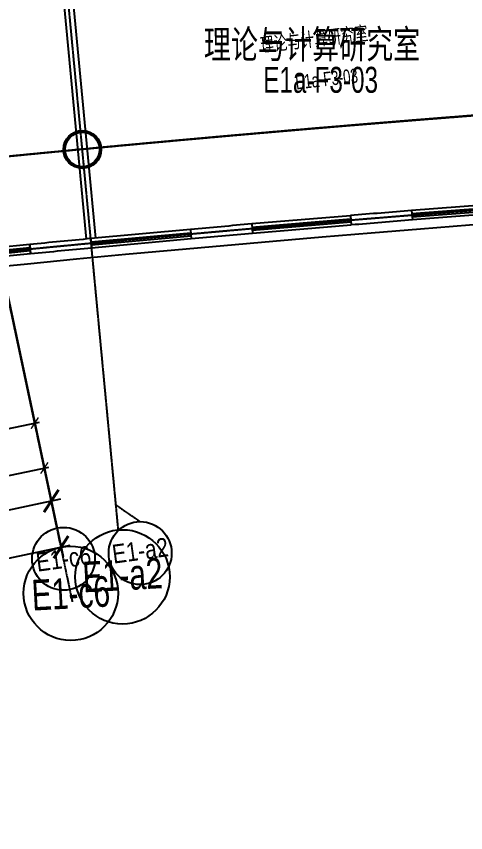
# Model space of a CAD drawing. Header units: millimetres. Extents: x -174040 to 151923, y -227569 to 142020.
# Drawn here: x -112588 to -103071, y -12088 to 5216 of the extents above; entities that cross this region are included whole.
import ezdxf
from ezdxf.enums import TextEntityAlignment as Align

# ---------------------------------------------------------------- set-up
doc = ezdxf.new("R2010")
doc.units = ezdxf.units.MM
doc.header["$LTSCALE"] = 5
doc.linetypes.add('E-RG-1F$0$$0$DOTE', pattern=[2.42, 2, -0.2, 0.02, -0.2])
doc.linetypes.add('XRE2$0$HIDDEN', pattern=[0.375, 0.25, -0.125])
for name, color, linetype in [('00外装饰面', 21, 'Continuous'), ('A—墙体', 7, 'Continuous'), ('A—文字索引', 40, 'Continuous'), ('A—轴线、尺寸', 1, 'Continuous'), ('A—门窗', 135, 'Continuous'), ('E-COLS-F3$0$0S-COLS-HATCH', 8, 'Continuous'), ('E-COLS-F3$0$0S-COLS-HATCH-I', 8, 'Continuous'), ('E-COLS-F3$0$0S-COLS-LINE', 4, 'Continuous'), ('E1-RI-3F$0$J-DOTE轴线', 1, 'Continuous'), ('I—平面—文字', 40, 'Continuous'), ('I—平面—文字（放大1：100）', 40, 'XRE2$0$HIDDEN'), ('轴线100', 1, 'Continuous')]:
    doc.layers.add(name, color=color, linetype=linetype)
doc.styles.add('ARIAL', font='arial.ttf')
doc.styles.add('XD2008', font='SIMYOU.TTF', dxfattribs={"width": 0.7})
doc.dimstyles.new('200', dxfattribs={"dimscale": 200, "dimtxt": 2.5, "dimasz": 2, "dimexe": 1, "dimexo": 1, "dimgap": 0.8, "dimtad": 1, "dimdec": 0, "dimdsep": 46, "dimtxsty": 'ARIAL', "dimblk1": 'ARCHTICK', "dimblk2": 'ARCHTICK', "dimsah": 1, "dimcen": -0.9, "dimdle": 1, "dimclrd": 256, "dimclre": 256, "dimclrt": 40, "dimaunit": 1, "dimadec": 0, "dimazin": 0, "dimtfac": 0.35, "dimtdec": 0, "dimtix": 1, "dimtmove": 2, "dimatfit": 3, "dimldrblk": 'ARCHTICK', "dimfxl": 0, "dimtvp": 0.8, "dimtolj": 1, "dimtzin": 0, "dimarcsym": 0})
doc.dimstyles.new('副本 100', dxfattribs={"dimscale": 100, "dimtxt": 2.5, "dimasz": 2, "dimexe": 1, "dimexo": 1, "dimgap": 0.8, "dimtad": 1, "dimdec": 0, "dimdsep": 46, "dimtxsty": 'ARIAL', "dimblk1": 'ARCHTICK', "dimblk2": 'ARCHTICK', "dimsah": 1, "dimcen": -0.9, "dimdle": 1, "dimclrd": 256, "dimclre": 256, "dimclrt": 40, "dimaunit": 1, "dimadec": 0, "dimazin": 0, "dimtfac": 0.35, "dimtdec": 0, "dimtix": 1, "dimtmove": 2, "dimatfit": 3, "dimldrblk": 'ARCHTICK', "dimfxl": 0, "dimtvp": 0.8, "dimtolj": 1, "dimtzin": 0, "dimarcsym": 0})

# ---------------------------------------------------------------- blocks, each defined once
blk = doc.blocks.new('_ArchTick')
at = {"color": 0, "linetype": 'ByBlock', "const_width": 0.15}
blk.add_lwpolyline([(-0.5, -0.5), (0.5, 0.5)], dxfattribs=at)
blk = doc.blocks.new('*D205')
at = {"layer": 'A—轴线、尺寸', "linetype": 'ByBlock', "lineweight": -2}
for p, q in [((-113662, 3513), (-111807, -5253)), ((-120664, 2787), (-118655, -6703)), ((-111652, -5016), (-116519, -6046)), ((-118892, -6549), (-118287, -6421))]:
    blk.add_line(p, q, dxfattribs=at)
at = {"layer": 'Defpoints', "color": 0, "linetype": 'ByBlock'}
for p in [(-113704, 3708), (-120705, 2982), (-111848, -5058)]:
    blk.add_point(p, dxfattribs=at)
at = {"layer": 'A—轴线、尺寸', "linetype": 'ByBlock', "lineweight": -2, "xscale": 400, "yscale": 400, "zscale": 400}
for p, rotation in [((-111848, -5058), 11.95264845949663), ((-118696, -6507), 191.9526484594966)]:
    blk.add_blockref('_ArchTick', p, dxfattribs=dict(at, rotation=rotation))
at = {"layer": 'A—轴线、尺寸', "color": 40, "linetype": 'ByBlock', "insert": (-117456, -5983), "char_height": 500, "attachment_point": 5, "rotation": 11.9526, "style": 'ARIAL'}
blk.add_mtext('\\A1;7000', dxfattribs=at)
blk = doc.blocks.new('*D250')
at = {"layer": 'A—轴线、尺寸', "linetype": 'ByBlock', "lineweight": -2}
for p, q in [((-113766, 4002), (-111599, -6232)), ((-141374, -780), (-138992, -12031)), ((-139229, -11876), (-111445, -5995))]:
    blk.add_line(p, q, dxfattribs=at)
at = {"layer": 'Defpoints', "color": 0, "linetype": 'ByBlock'}
for p in [(-113807, 4197), (-141415, -584), (-111641, -6036)]:
    blk.add_point(p, dxfattribs=at)
at = {"layer": 'A—轴线、尺寸', "linetype": 'ByBlock', "lineweight": -2, "xscale": 400, "yscale": 400, "zscale": 400}
for p, rotation in [((-111641, -6036), 11.95264845949663), ((-139034, -11835), 191.9526484594966)]:
    blk.add_blockref('_ArchTick', p, dxfattribs=dict(at, rotation=rotation))
at = {"layer": 'A—轴线、尺寸', "color": 40, "linetype": 'ByBlock', "insert": (-125423, -8529), "char_height": 500, "attachment_point": 5, "rotation": 11.9526, "style": 'ARIAL'}
blk.add_mtext('\\A1;28000', dxfattribs=at)
blk = doc.blocks.new('XRE3')
at = {"layer": 'E-COLS-F3$0$0S-COLS-HATCH'}
h = blk.add_hatch(color=18, dxfattribs=at)
edge = h.paths.add_edge_path()
edge.add_arc((11732589, -6206825), 400, 0, 360)
edge = h.paths.add_edge_path(flags=17)
edge.add_arc((11732589, -6206825), 365, 0, 360)
at = {"layer": 'E-COLS-F3$0$0S-COLS-HATCH-I'}
h = blk.add_hatch(dxfattribs=at)
h.set_pattern_fill('ANSI31', color=256, scale=600, style=0)
h.set_pattern_definition([(45, (0, 0), (-53.0330086, 53.0330086), [])])
edge = h.paths.add_edge_path()
edge.add_arc((11732589, -6206825), 400, 0, 360)
edge = h.paths.add_edge_path(flags=17)
edge.add_arc((11732589, -6206825), 365, 0, 360)
at = {"layer": 'E-COLS-F3$0$0S-COLS-LINE', "color": 255}
for radius in [400, 365]:
    blk.add_circle((11732589, -6206825), radius, dxfattribs=at)
blk = doc.blocks.new('E1-RI-3F$0$$TCHSYS$WIN2D')
for p, q in [((-0.5, 0.5), (0.5, 0.5)), ((-0.5, 0.5), (-0.5, -0.5)), ((0.5, 0.5), (0.5, -0.5)), ((0.5, 0.1667), (-0.5, 0.1667)), ((0.5, -0.1667), (-0.5, -0.1667)), ((-0.5, -0.5), (0.5, -0.5))]:
    blk.add_line(p, q)
blk = doc.blocks.new('*D521')
at = {"layer": 'Defpoints', "color": 0, "linetype": 'ByBlock'}
for p in [(-233856, 2506), (-261465, -2275), (-232513, -3838)]:
    blk.add_point(p, dxfattribs=at)
at = {"layer": '轴线100', "linetype": 'ByBlock', "lineweight": -2}
for p, q in [((-233836, 2409), (-232493, -3936)), ((-261444, -2373), (-259886, -9735)), ((-260004, -9658), (-232415, -3818))]:
    blk.add_line(p, q, dxfattribs=at)
at = {"layer": '轴线100', "linetype": 'ByBlock', "lineweight": -2, "xscale": 200, "yscale": 200, "zscale": 200}
for p, rotation in [((-232513, -3838), 11.95264843832684), ((-259906, -9637), 191.9526484383268)]:
    blk.add_blockref('_ArchTick', p, dxfattribs=dict(at, rotation=rotation))
at = {"layer": '轴线100', "color": 40, "linetype": 'ByBlock', "insert": (-246258, -6510), "char_height": 300, "attachment_point": 5, "rotation": 11.9526, "style": 'ARIAL'}
blk.add_mtext('\\A1;28000', dxfattribs=at)
blk = doc.blocks.new('*D566')
at = {"layer": 'Defpoints', "color": 0, "linetype": 'ByBlock'}
for p in [(-233898, 2702), (-240811, 1559), (-232715, -2886)]:
    blk.add_point(p, dxfattribs=at)
at = {"layer": '轴线100', "linetype": 'ByBlock', "lineweight": -2}
for p, q in [((-233877, 2604), (-232694, -2984)), ((-240790, 1461), (-239542, -4434)), ((-239661, -4357), (-232617, -2865))]:
    blk.add_line(p, q, dxfattribs=at)
at = {"layer": '轴线100', "linetype": 'ByBlock', "lineweight": -2, "xscale": 200, "yscale": 200, "zscale": 200}
for p, rotation in [((-232715, -2886), 11.95264843832684), ((-239563, -4336), 191.9526484383268)]:
    blk.add_blockref('_ArchTick', p, dxfattribs=dict(at, rotation=rotation))
at = {"layer": '轴线100', "color": 40, "linetype": 'ByBlock', "insert": (-236187, -3383), "char_height": 300, "attachment_point": 5, "rotation": 11.9526, "style": 'ARIAL'}
blk.add_mtext('\\A1;7000', dxfattribs=at)
blk = doc.blocks.new('A$C1C9D1350')
at = {"layer": '轴线100', "linetype": 'E-RG-1F$0$$0$DOTE'}
for p, q in [((-232244.1, -5110.3), (-253156.4, 93675.8)), ((-230994.4, -4621), (-233929.2, 26410.6)), ((-230994.4, -4621), (-230482.4, -4974.7))]:
    blk.add_line(p, q, dxfattribs=at)
at = {"layer": '轴线100', "linetype": 'ByBlock'}
for centre in [(-230482.4, -5641.3), (-232106, -5762.5)]:
    blk.add_circle(centre, 666.7, dxfattribs=at)
at = {"layer": '轴线100', "linetype": 'E-RG-1F$0$$0$DOTE'}
for centre, radius, start, end in [((-184892.4, -489863.5), 495000, 90.381865, 98.020825), ((-185606.9, -484410.1), 487500, 90.131059, 98.027565)]:
    blk.add_arc(centre, radius, start, end, dxfattribs=at)
at = {"layer": '轴线100', "color": 40, "style": 'ARIAL', "width": 0.8}
for s, p in [('E1-a2', (-230481.5, -5587.2)), ('E1-c6', (-232106.6, -5759.7))]:
    blk.add_text(s, height=400, rotation=7.78334, dxfattribs=at).set_placement(p, align=Align.MIDDLE_CENTER)
at = {"layer": '轴线100', "linetype": 'ByBlock'}
for base, p1, p2, picture, middle in [((-232714.9, -2886.2), (-240811, 1558.8), (-233897.9, 2702.1), '*D566', (-236187.3, -3382.9)), ((-232513.3, -3838.4), (-261464.7, -2275.2), (-233856.5, 2506.4), '*D521', (-246258, -6509.8))]:
    dim = blk.add_linear_dim(base=base, p1=p1, p2=p2, angle=11.95265, dimstyle='副本 100', override={"dimtxt": 3}, dxfattribs=at)
    dim.commit()
    dim.dimension.update_dxf_attribs({"geometry": picture, "text_midpoint": middle})

msp = doc.modelspace()

# ---------------------------------------------------------------- linework, layer by layer
msp.add_line((-111010.9, 503.7), (-110992.9, 304.5))
at = {"layer": '00外装饰面', "linetype": 'ByBlock', "ltscale": 5}
msp.add_lwpolyline([(-134258.8, -2040.1), (-134130.3, -2646.9, -0.0343521), (-67514.1, 2263.8), (-67252.4, 5211.2)], format="xyb", dxfattribs=at)
at = {"layer": 'A—墙体'}
for p, q in [((-111712.9, 6864.7), (-111110.3, 494.2)), ((-111513.8, 6883.5), (-110911.2, 513.1)), ((-104214.4, 1098.7), (-104199.7, 899.3)), ((-105510.1, 992.7), (-105495.5, 793.2)), ((-108897.7, 699), (-108883, 499.5)), ((-112305.2, 379.4), (-112286.4, 180.3))]:
    msp.add_line(p, q, dxfattribs=at)
for radius, start, end in [(487085.4, 94.602742, 94.755666), (486885.4, 94.602906, 94.755893), (487085.4, 95.002706, 95.155643), (486885.4, 95.003035, 95.156034), (487085.4, 95.405307, 95.558226), (486885.4, 95.405311, 95.558293)]:
    msp.add_arc((-65127.4, -484415.8), radius, start, end, dxfattribs=at)
at = {"layer": 'A—轴线、尺寸', "linetype": 'E-RG-1F$0$$0$DOTE'}
for p, q in [((-110427, -5670.1), (-111707.5, 7869.7)), ((-111395.2, -7196.4), (-113380.5, 2181.9))]:
    msp.add_line(p, q, dxfattribs=at)
at = {"layer": 'A—轴线、尺寸', "linetype": 'ByBlock'}
for centre in [(-110338.9, -6666.2), (-111433.8, -7014.3)]:
    msp.add_circle(centre, 1000, dxfattribs=at)
at = {"layer": 'A—轴线、尺寸', "linetype": 'E-RG-1F$0$$0$DOTE'}
msp.add_arc((-65089.5, -484930.2), 489500, 89.989764, 97.876538, dxfattribs=at)
at = {"layer": 'A—门窗'}
for p, q in [((-108897.7, 699), (-111010.9, 503.7)), ((-108897.7, 699), (-108883, 499.5)), ((-111004.9, 437.3), (-108892.5, 628.1)), ((-110998.9, 370.9), (-108887.6, 561.6)), ((-111011.1, 503.6), (-110992.3, 304.5)), ((-108883, 499.5), (-110992.9, 304.5))]:
    msp.add_line(p, q, dxfattribs=at)
at = {"layer": 'E1-RI-3F$0$J-DOTE轴线'}
msp.add_lwpolyline([(-67538.3, 5387.1), (-67788.8, 2562.3, 0.034032), (-133895, -2310.2), (-134005.9, -1786.2)], format="xyb", dxfattribs=at)

# ---------------------------------------------------------------- block references
at = {"layer": 'A—门窗'}
msp.add_blockref('XRE3', (-11843778.7, 6209218.7), dxfattribs=at)
at = {"layer": 'A—门窗', "zscale": 2100}
for p, xscale, yscale, rotation in [((-103160.7, 1081.5), -2100, 200, 4.447525300177554), ((-106548, 802.3), -2100, 200, 4.804027329691767), ((-113340.5, 178.4), 2100, 200.0000000000018, 185.6499905095725)]:
    msp.add_blockref('E1-RI-3F$0$$TCHSYS$WIN2D', p, dxfattribs=dict(at, xscale=xscale, yscale=yscale, rotation=rotation))
at = {"layer": '轴线100'}
msp.add_blockref('A$C1C9D1350', (120517.4, -520.6), dxfattribs=at)

# ---------------------------------------------------------------- texts
at = {"layer": 'A—文字索引', "style": 'ARIAL', "width": 0.7}
for s, p in [('E1-a2', (-110338.3, -6625.6)), ('E1-c6', (-111434.2, -7012.2))]:
    msp.add_text(s, height=650, rotation=3.10524, dxfattribs=at).set_placement(p, align=Align.MIDDLE_CENTER)
at = {"layer": 'I—平面—文字', "linetype": 'ByBlock', "style": 'XD2008', "width": 0.7}
for s, height, rotation, p in [('理论与计算研究室', 600, 0.07156, (-108616, 4320, 0)), ('E1a-F3-03', 550, 0.02763, (-107358.7, 3594.3))]:
    msp.add_text(s, height=height, rotation=rotation, dxfattribs=at).set_placement(p)
at = {"layer": 'I—平面—文字（放大1：100）', "linetype": 'ByBlock', "style": 'XD2008', "width": 0.7}
for s, p in [('理论与计算研究室', (-107402.9, 4456.3, 0)), ('E1a-F3-03', (-106657.6, 3664.4))]:
    msp.add_text(s, height=300, rotation=6.54, dxfattribs=at).set_placement(p)

# ---------------------------------------------------------------- dimensions: what is measured, and where the dimension line sits
at = {"layer": 'A—轴线、尺寸', "linetype": 'ByBlock'}
dim = msp.add_linear_dim(base=(-111640.9, -6036), p1=(-141415.5, -584.2), p2=(-113807.2, 4197.4), angle=11.95265, dimstyle='200', dxfattribs=at)
dim.commit()
dim.dimension.update_dxf_attribs({"geometry": '*D250', "text_midpoint": (-125423.3, -8529.2)})
dim = msp.add_linear_dim(base=(-111848, -5057.7), p1=(-120705.1, 2982.3), p2=(-113703.6, 3708.2), angle=11.95265, dimstyle='200', dxfattribs=at)
dim.commit()
dim.dimension.update_dxf_attribs({"geometry": '*D205', "text_midpoint": (-117456, -5983), "dimtype": 160})

doc.saveas('drawing.dxf')
